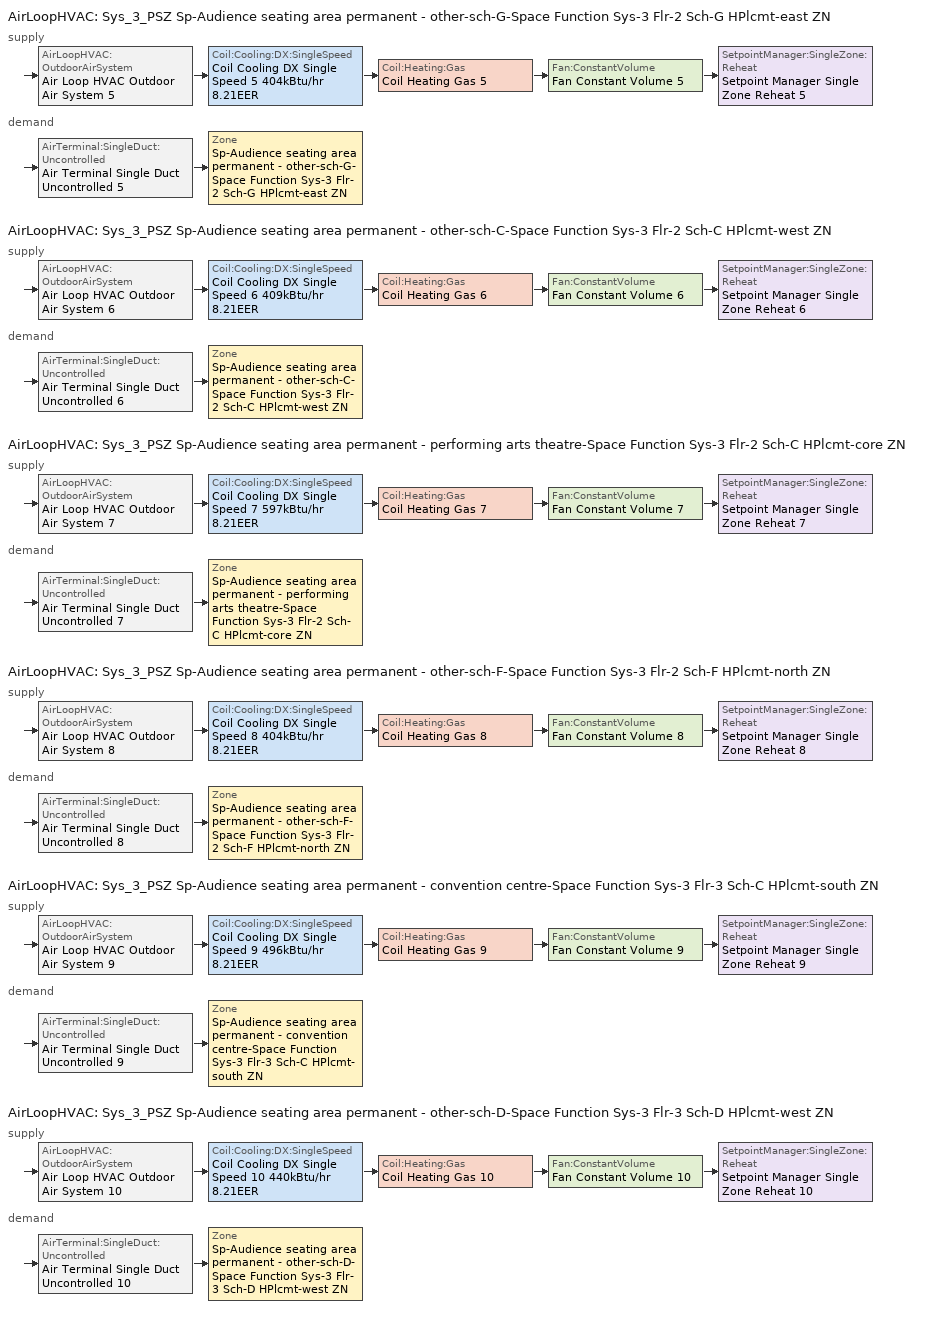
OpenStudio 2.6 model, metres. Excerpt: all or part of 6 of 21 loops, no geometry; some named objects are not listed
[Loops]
AirLoopHVAC 'Sys_3_PSZ Sp-Audience seating area permanent - other-sch-G-Space Function Sys-3 Flr-2 Sch-G HPlcmt-east ZN'
 supply: AirLoopHVAC:OutdoorAirSystem 'Air Loop HVAC Outdoor Air System 5' > Coil:Cooling:DX:SingleSpeed 'Coil Cooling DX Single Speed 5 404kBtu/hr 8.21EER' > Coil:Heating:Gas 'Coil Heating Gas 5' > Fan:ConstantVolume 'Fan Constant Volume 5' > SetpointManager:SingleZone:Reheat 'Setpoint Manager Single Zone Reheat 5'
 demand: AirTerminal:SingleDuct:Uncontrolled 'Air Terminal Single Duct Uncontrolled 5' > Zone 'Sp-Audience seating area permanent - other-sch-G-Space Function Sys-3 Flr-2 Sch-G HPlcmt-east ZN'
AirLoopHVAC 'Sys_3_PSZ Sp-Audience seating area permanent - other-sch-C-Space Function Sys-3 Flr-2 Sch-C HPlcmt-west ZN'
 supply: AirLoopHVAC:OutdoorAirSystem 'Air Loop HVAC Outdoor Air System 6' > Coil:Cooling:DX:SingleSpeed 'Coil Cooling DX Single Speed 6 409kBtu/hr 8.21EER' > Coil:Heating:Gas 'Coil Heating Gas 6' > Fan:ConstantVolume 'Fan Constant Volume 6' > SetpointManager:SingleZone:Reheat 'Setpoint Manager Single Zone Reheat 6'
 demand: AirTerminal:SingleDuct:Uncontrolled 'Air Terminal Single Duct Uncontrolled 6' > Zone 'Sp-Audience seating area permanent - other-sch-C-Space Function Sys-3 Flr-2 Sch-C HPlcmt-west ZN'
AirLoopHVAC 'Sys_3_PSZ Sp-Audience seating area permanent - performing arts theatre-Space Function Sys-3 Flr-2 Sch-C HPlcmt-core ZN'
 supply: AirLoopHVAC:OutdoorAirSystem 'Air Loop HVAC Outdoor Air System 7' > Coil:Cooling:DX:SingleSpeed 'Coil Cooling DX Single Speed 7 597kBtu/hr 8.21EER' > Coil:Heating:Gas 'Coil Heating Gas 7' > Fan:ConstantVolume 'Fan Constant Volume 7' > SetpointManager:SingleZone:Reheat 'Setpoint Manager Single Zone Reheat 7'
 demand: AirTerminal:SingleDuct:Uncontrolled 'Air Terminal Single Duct Uncontrolled 7' > Zone 'Sp-Audience seating area permanent - performing arts theatre-Space Function Sys-3 Flr-2 Sch-C HPlcmt-core ZN'
AirLoopHVAC 'Sys_3_PSZ Sp-Audience seating area permanent - other-sch-F-Space Function Sys-3 Flr-2 Sch-F HPlcmt-north ZN'
 supply: AirLoopHVAC:OutdoorAirSystem 'Air Loop HVAC Outdoor Air System 8' > Coil:Cooling:DX:SingleSpeed 'Coil Cooling DX Single Speed 8 404kBtu/hr 8.21EER' > Coil:Heating:Gas 'Coil Heating Gas 8' > Fan:ConstantVolume 'Fan Constant Volume 8' > SetpointManager:SingleZone:Reheat 'Setpoint Manager Single Zone Reheat 8'
 demand: AirTerminal:SingleDuct:Uncontrolled 'Air Terminal Single Duct Uncontrolled 8' > Zone 'Sp-Audience seating area permanent - other-sch-F-Space Function Sys-3 Flr-2 Sch-F HPlcmt-north ZN'
AirLoopHVAC 'Sys_3_PSZ Sp-Audience seating area permanent - convention centre-Space Function Sys-3 Flr-3 Sch-C HPlcmt-south ZN'
 supply: AirLoopHVAC:OutdoorAirSystem 'Air Loop HVAC Outdoor Air System 9' > Coil:Cooling:DX:SingleSpeed 'Coil Cooling DX Single Speed 9 496kBtu/hr 8.21EER' > Coil:Heating:Gas 'Coil Heating Gas 9' > Fan:ConstantVolume 'Fan Constant Volume 9' > SetpointManager:SingleZone:Reheat 'Setpoint Manager Single Zone Reheat 9'
 demand: AirTerminal:SingleDuct:Uncontrolled 'Air Terminal Single Duct Uncontrolled 9' > Zone 'Sp-Audience seating area permanent - convention centre-Space Function Sys-3 Flr-3 Sch-C HPlcmt-south ZN'
AirLoopHVAC 'Sys_3_PSZ Sp-Audience seating area permanent - other-sch-D-Space Function Sys-3 Flr-3 Sch-D HPlcmt-west ZN'
 supply: AirLoopHVAC:OutdoorAirSystem 'Air Loop HVAC Outdoor Air System 10' > Coil:Cooling:DX:SingleSpeed 'Coil Cooling DX Single Speed 10 440kBtu/hr 8.21EER' > Coil:Heating:Gas 'Coil Heating Gas 10' > Fan:ConstantVolume 'Fan Constant Volume 10' > SetpointManager:SingleZone:Reheat 'Setpoint Manager Single Zone Reheat 10'
 demand: AirTerminal:SingleDuct:Uncontrolled 'Air Terminal Single Duct Uncontrolled 10' > Zone 'Sp-Audience seating area permanent - other-sch-D-Space Function Sys-3 Flr-3 Sch-D HPlcmt-west ZN'
[Sizing:Zone] Zone Cooling Design Supply Air Temperature Input Method=SupplyAirTemperature; Zone Cooling Design Supply Air Temperature {C}=13; Zone Cooling Design Supply Air Temperature Difference {deltaC}=11.11; Zone Heating Design Supply Air Temperature Input Method=SupplyAirTemperature; Zone Heating Design Supply Air Temperature {C}=43; Zone Heating Design Supply Air Temperature Difference {deltaC}=11.11; Zone Cooling Design Supply Air Humidity Ratio {kg-H2O/kg-air}=0.0085; Zone Heating Design Supply Air Humidity Ratio {kg-H2O/kg-air}=0.008; Zone Heating Sizing Factor=1.3; Zone Cooling Sizing Factor=1.1; Cooling Design Air Flow Method=DesignDay; Heating Design Air Flow Method=DesignDay; Account for Dedicated Outdoor Air System=No; Dedicated Outdoor Air System Control Strategy=NeutralSupplyAir; Dedicated Outdoor Air Low Setpoint Temperature for Design {C}=autosize; Dedicated Outdoor Air High Setpoint Temperature for Design {C}=autosize
Sp-Audience seating area permanent - other-sch-G-Space Function Sys-3 Flr-2 Sch-G HPlcmt-east ZN; Sp-Audience seating area permanent - other-sch-C-Space Function Sys-3 Flr-2 Sch-C HPlcmt-west ZN; Sp-Audience seating area permanent - performing arts theatre-Space Function Sys-3 Flr-2 Sch-C HPlcmt-core ZN; Sp-Audience seating area permanent - other-sch-F-Space Function Sys-3 Flr-2 Sch-F HPlcmt-north ZN; Sp-Audience seating area permanent - convention centre-Space Function Sys-3 Flr-3 Sch-C HPlcmt-south ZN; Sp-Audience seating area permanent - other-sch-D-Space Function Sys-3 Flr-3 Sch-D HPlcmt-west ZN
[Zone equipment]
Sp-Audience seating area permanent - other-sch-G-Space Function Sys-3 Flr-2 Sch-G HPlcmt-east ZN: Air Terminal Single Duct Uncontrolled 5, Zone HVAC Baseboard Convective Water 5
Sp-Audience seating area permanent - other-sch-C-Space Function Sys-3 Flr-2 Sch-C HPlcmt-west ZN: Air Terminal Single Duct Uncontrolled 6, Zone HVAC Baseboard Convective Water 6
Sp-Audience seating area permanent - performing arts theatre-Space Function Sys-3 Flr-2 Sch-C HPlcmt-core ZN: Air Terminal Single Duct Uncontrolled 7, Zone HVAC Baseboard Convective Water 7
Sp-Audience seating area permanent - other-sch-F-Space Function Sys-3 Flr-2 Sch-F HPlcmt-north ZN: Air Terminal Single Duct Uncontrolled 8, Zone HVAC Baseboard Convective Water 8
Sp-Audience seating area permanent - convention centre-Space Function Sys-3 Flr-3 Sch-C HPlcmt-south ZN: Air Terminal Single Duct Uncontrolled 9, Zone HVAC Baseboard Convective Water 9
Sp-Audience seating area permanent - other-sch-D-Space Function Sys-3 Flr-3 Sch-D HPlcmt-west ZN: Air Terminal Single Duct Uncontrolled 10, Zone HVAC Baseboard Convective Water 10
[AirLoopHVAC] Design Supply Air Flow Rate {m3/s}=AutoSize
Name | Availability Schedule
Sys_3_PSZ Sp-Audience seating area permanent - other-sch-G-Space Function Sys-3 Flr-2 Sch-G HPlcmt-east ZN | Sys_3_PSZ Sp-Audience seating area permanent - other-sch-G-Space Function Sys-3 Flr-2 Sch-G HPlcmt-east ZN Occ Sch
Sys_3_PSZ Sp-Audience seating area permanent - other-sch-C-Space Function Sys-3 Flr-2 Sch-C HPlcmt-west ZN | Sys_3_PSZ Sp-Audience seating area permanent - other-sch-C-Space Function Sys-3 Flr-2 Sch-C HPlcmt-west ZN Occ Sch
Sys_3_PSZ Sp-Audience seating area permanent - performing arts theatre-Space Function Sys-3 Flr-2 Sch-C HPlcmt-core ZN | Sys_3_PSZ Sp-Audience seating area permanent - performing arts theatre-Space Function Sys-3 Flr-2 Sch-C HPlcmt-core ZN Occ Sch
Sys_3_PSZ Sp-Audience seating area permanent - other-sch-F-Space Function Sys-3 Flr-2 Sch-F HPlcmt-north ZN | Sys_3_PSZ Sp-Audience seating area permanent - other-sch-F-Space Function Sys-3 Flr-2 Sch-F HPlcmt-north ZN Occ Sch
Sys_3_PSZ Sp-Audience seating area permanent - convention centre-Space Function Sys-3 Flr-3 Sch-C HPlcmt-south ZN | Sys_3_PSZ Sp-Audience seating area permanent - convention centre-Space Function Sys-3 Flr-3 Sch-C HPlcmt-south ZN Occ Sch
Sys_3_PSZ Sp-Audience seating area permanent - other-sch-D-Space Function Sys-3 Flr-3 Sch-D HPlcmt-west ZN | Sys_3_PSZ Sp-Audience seating area permanent - other-sch-D-Space Function Sys-3 Flr-3 Sch-D HPlcmt-west ZN Occ Sch
[Sizing:System] Type of Load to Size On=Sensible; Design Outdoor Air Flow Rate {m3/s}=Autosize; Minimum System Air Flow Ratio=1; Preheat Design Temperature {C}=7; Preheat Design Humidity Ratio {kg-H2O/kg-Air}=0.008; Precool Design Temperature {C}=13; Precool Design Humidity Ratio {kg-H2O/kg-Air}=0.008; Central Cooling Design Supply Air Temperature {C}=13; Central Heating Design Supply Air Temperature {C}=43; Sizing Option=NonCoincident; 100% Outdoor Air in Cooling=No; 100% Outdoor Air in Heating=No; Central Cooling Design Supply Air Humidity Ratio {kg-H2O/kg-Air}=0.0085; Central Heating Design Supply Air Humidity Ratio {kg-H2O/kg-Air}=0.008; Cooling Design Air Flow Method=DesignDay; Cooling Design Air Flow Rate {m3/s}=0; Heating Design Air Flow Method=DesignDay; Heating Design Air Flow Rate {m3/s}=0; System Outdoor Air Method=ZoneSum; Zone Maximum Outdoor Air Fraction=1; Cooling Supply Air Flow Rate Per Floor Area {m3/s-m2}=0.00996765; Cooling Fraction of Autosized Cooling Supply Air Flow Rate=1; Cooling Supply Air Flow Rate Per Unit Cooling Capacity {m3/s-W}=3.94755e-05; Heating Supply Air Flow Rate Per Floor Area {m3/s-m2}=0.00996765; Heating Fraction of Autosized Heating Supply Air Flow Rate=1; Heating Fraction of Autosized Cooling Supply Air Flow Rate=1; Heating Supply Air Flow Rate Per Unit Heating Capacity {m3/s-W}=3.15882e-05; Cooling Design Capacity Method=CoolingDesignCapacity; Cooling Design Capacity {W}=autosize; Cooling Design Capacity Per Floor Area {W/m2}=234.7; Fraction of Autosized Cooling Design Capacity=1; Heating Design Capacity Method=HeatingDesignCapacity; Heating Design Capacity {W}=autosize; Heating Design Capacity Per Floor Area {W/m2}=157; Fraction of Autosized Heating Design Capacity=1; Central Cooling Capacity Control Method=OnOff
Sys_3_PSZ Sp-Audience seating area permanent - other-sch-G-Space Function Sys-3 Flr-2 Sch-G HPlcmt-east ZN; Sys_3_PSZ Sp-Audience seating area permanent - other-sch-C-Space Function Sys-3 Flr-2 Sch-C HPlcmt-west ZN; Sys_3_PSZ Sp-Audience seating area permanent - performing arts theatre-Space Function Sys-3 Flr-2 Sch-C HPlcmt-core ZN; Sys_3_PSZ Sp-Audience seating area permanent - other-sch-F-Space Function Sys-3 Flr-2 Sch-F HPlcmt-north ZN; Sys_3_PSZ Sp-Audience seating area permanent - convention centre-Space Function Sys-3 Flr-3 Sch-C HPlcmt-south ZN; Sys_3_PSZ Sp-Audience seating area permanent - other-sch-D-Space Function Sys-3 Flr-3 Sch-D HPlcmt-west ZN
[Fan:ConstantVolume] Availability Schedule=Always On Discrete; Fan Efficiency=0.39975; Pressure Rise {Pa}=640; Maximum Flow Rate {m3/s}=AutoSize; Motor Efficiency=0.615
Fan Constant Volume 5; Fan Constant Volume 6; Fan Constant Volume 7; Fan Constant Volume 8; Fan Constant Volume 9; Fan Constant Volume 10
[Coil:Heating:Gas] Availability Schedule=Always On Discrete; Gas Burner Efficiency=0.81; Nominal Capacity {W}=AutoSize; Parasitic Electric Load {W}=0; Part Load Fraction Correlation Curve=FURNACE-EFFPLR-NECB2011; Parasitic Gas Load {W}=0
Coil Heating Gas 5; Coil Heating Gas 6; Coil Heating Gas 7; Coil Heating Gas 8; Coil Heating Gas 9; Coil Heating Gas 10
[Coil:Cooling:DX:SingleSpeed] Availability Schedule=Always On Discrete; Rated Total Cooling Capacity {W}=autosize; Rated Sensible Heat Ratio=autosize; Rated Air Flow Rate {m3/s}=autosize; Rated Evaporator Fan Power Per Volume Flow Rate {W/(m3/s)}=773.3; Total Cooling Capacity Function of Temperature Curve=DXCOOL-NECB2011-REF-CAPFT; Total Cooling Capacity Function of Flow Fraction Curve=DXCOOL-NECB2011-REF-CAPFFLOW; Energy Input Ratio Function of Temperature Curve=DXCOOL-NECB2011-REF-COOLEIRFT; Energy Input Ratio Function of Flow Fraction Curve=DXCOOL-NECB2011-REF-COOLEIRFFLOW; Part Load Fraction Correlation Curve=DXCOOL-NECB2011-REF-COOLPLFFPLR; Condenser Type=AirCooled; Evaporative Condenser Effectiveness=0; Evaporative Condenser Air Flow Rate {m3/s}=Autosize; Evaporative Condenser Pump Rated Power Consumption {W}=Autosize; Crankcase Heater Capacity {W}=0; Maximum Outdoor Dry-Bulb Temperature for Crankcase Heater Operation {C}=0; Basin Heater Capacity {W/K}=0; Basin Heater Setpoint Temperature {C}=10
Name | Rated COP {W/W}
Coil Cooling DX Single Speed 5 404kBtu/hr 8.21EER; Coil Cooling DX Single Speed 8 404kBtu/hr 8.21EER | 3.0347
Coil Cooling DX Single Speed 6 409kBtu/hr 8.21EER | 3.03825
Coil Cooling DX Single Speed 7 597kBtu/hr 8.21EER | 3.15907
Coil Cooling DX Single Speed 9 496kBtu/hr 8.21EER | 3.09424
Coil Cooling DX Single Speed 10 440kBtu/hr 8.21EER | 3.05825
[Controller:OutdoorAir] Minimum Outdoor Air Flow Rate {m3/s}=autosize; Maximum Outdoor Air Flow Rate {m3/s}=Autosize; Economizer Control Type=DifferentialEnthalpy; Economizer Control Action Type=ModulateFlow; Lockout Type=NoLockout; Minimum Limit Type=FixedMinimum; High Humidity Control=No; Heat Recovery Bypass Control Type=BypassWhenOAFlowGreaterThanMinimum
Name | Minimum Outdoor Air Schedule | Controller Mechanical Ventilation
Controller Outdoor Air 5 | Sys_3_PSZ Sp-Audience seating area permanent - other-sch-G-Space Function Sys-3 Flr-2 Sch-G HPlcmt-east ZN Occ Sch | Controller Mechanical Ventilation 5
Controller Outdoor Air 6 | Sys_3_PSZ Sp-Audience seating area permanent - other-sch-C-Space Function Sys-3 Flr-2 Sch-C HPlcmt-west ZN Occ Sch | Controller Mechanical Ventilation 6
Controller Outdoor Air 7 | Sys_3_PSZ Sp-Audience seating area permanent - performing arts theatre-Space Function Sys-3 Flr-2 Sch-C HPlcmt-core ZN Occ Sch | Controller Mechanical Ventilation 7
Controller Outdoor Air 8 | Sys_3_PSZ Sp-Audience seating area permanent - other-sch-F-Space Function Sys-3 Flr-2 Sch-F HPlcmt-north ZN Occ Sch | Controller Mechanical Ventilation 8
Controller Outdoor Air 9 | Sys_3_PSZ Sp-Audience seating area permanent - convention centre-Space Function Sys-3 Flr-3 Sch-C HPlcmt-south ZN Occ Sch | Controller Mechanical Ventilation 9
Controller Outdoor Air 10 | Sys_3_PSZ Sp-Audience seating area permanent - other-sch-D-Space Function Sys-3 Flr-3 Sch-D HPlcmt-west ZN Occ Sch | Controller Mechanical Ventilation 10
[Controller:MechanicalVentilation] Availability Schedule=Always On Discrete; System Outdoor Air Method=ZoneSum
Controller Mechanical Ventilation 5; Controller Mechanical Ventilation 6; Controller Mechanical Ventilation 7; Controller Mechanical Ventilation 8; Controller Mechanical Ventilation 9; Controller Mechanical Ventilation 10
[AirLoopHVAC:OutdoorAirSystem]
Name | Controller
Air Loop HVAC Outdoor Air System 5 | Controller Outdoor Air 5
Air Loop HVAC Outdoor Air System 6 | Controller Outdoor Air 6
Air Loop HVAC Outdoor Air System 7 | Controller Outdoor Air 7
Air Loop HVAC Outdoor Air System 8 | Controller Outdoor Air 8
Air Loop HVAC Outdoor Air System 9 | Controller Outdoor Air 9
Air Loop HVAC Outdoor Air System 10 | Controller Outdoor Air 10
[SetpointManager:SingleZone:Reheat] Minimum Supply Air Temperature {C}=13; Maximum Supply Air Temperature {C}=43
Name | Control Zone
Setpoint Manager Single Zone Reheat 5 | Sp-Audience seating area permanent - other-sch-G-Space Function Sys-3 Flr-2 Sch-G HPlcmt-east ZN
Setpoint Manager Single Zone Reheat 6 | Sp-Audience seating area permanent - other-sch-C-Space Function Sys-3 Flr-2 Sch-C HPlcmt-west ZN
Setpoint Manager Single Zone Reheat 7 | Sp-Audience seating area permanent - performing arts theatre-Space Function Sys-3 Flr-2 Sch-C HPlcmt-core ZN
Setpoint Manager Single Zone Reheat 8 | Sp-Audience seating area permanent - other-sch-F-Space Function Sys-3 Flr-2 Sch-F HPlcmt-north ZN
Setpoint Manager Single Zone Reheat 9 | Sp-Audience seating area permanent - convention centre-Space Function Sys-3 Flr-3 Sch-C HPlcmt-south ZN
Setpoint Manager Single Zone Reheat 10 | Sp-Audience seating area permanent - other-sch-D-Space Function Sys-3 Flr-3 Sch-D HPlcmt-west ZN
[AirTerminal:SingleDuct:Uncontrolled] Availability Schedule=Always On Discrete; Maximum Air Flow Rate {m3/s}=AutoSize
Air Terminal Single Duct Uncontrolled 5; Air Terminal Single Duct Uncontrolled 6; Air Terminal Single Duct Uncontrolled 7; Air Terminal Single Duct Uncontrolled 8; Air Terminal Single Duct Uncontrolled 9; Air Terminal Single Duct Uncontrolled 10
[Schedule:Ruleset]
Name | Default Day Schedule | Summer Design Day Schedule | Winter Design Day Schedule
Sys_3_PSZ Sp-Audience seating area permanent - convention centre-Space Function Sys-3 Flr-3 Sch-C HPlcmt-south ZN Occ Sch | Sys_3_PSZ Sp-Audience seating area permanent - convention centre-Space Function Sys-3 Flr-3 Sch-C HPlcmt-south ZN Occ Sch Default | Sys_3_PSZ Sp-Audience seating area permanent - convention centre-Space Function Sys-3 Flr-3 Sch-C HPlcmt-south ZN Occ Sch Summer Design Day | Sys_3_PSZ Sp-Audience seating area permanent - convention centre-Space Function Sys-3 Flr-3 Sch-C HPlcmt-south ZN Occ Sch Winter Design Day
Sys_3_PSZ Sp-Audience seating area permanent - other-sch-C-Space Function Sys-3 Flr-2 Sch-C HPlcmt-west ZN Occ Sch | Sys_3_PSZ Sp-Audience seating area permanent - other-sch-C-Space Function Sys-3 Flr-2 Sch-C HPlcmt-west ZN Occ Sch Default | Sys_3_PSZ Sp-Audience seating area permanent - other-sch-C-Space Function Sys-3 Flr-2 Sch-C HPlcmt-west ZN Occ Sch Summer Design Day | Sys_3_PSZ Sp-Audience seating area permanent - other-sch-C-Space Function Sys-3 Flr-2 Sch-C HPlcmt-west ZN Occ Sch Winter Design Day
Sys_3_PSZ Sp-Audience seating area permanent - other-sch-D-Space Function Sys-3 Flr-3 Sch-D HPlcmt-west ZN Occ Sch | Sys_3_PSZ Sp-Audience seating area permanent - other-sch-D-Space Function Sys-3 Flr-3 Sch-D HPlcmt-west ZN Occ Sch Default | Sys_3_PSZ Sp-Audience seating area permanent - other-sch-D-Space Function Sys-3 Flr-3 Sch-D HPlcmt-west ZN Occ Sch Summer Design Day | Sys_3_PSZ Sp-Audience seating area permanent - other-sch-D-Space Function Sys-3 Flr-3 Sch-D HPlcmt-west ZN Occ Sch Winter Design Day
Sys_3_PSZ Sp-Audience seating area permanent - other-sch-F-Space Function Sys-3 Flr-2 Sch-F HPlcmt-north ZN Occ Sch | Sys_3_PSZ Sp-Audience seating area permanent - other-sch-F-Space Function Sys-3 Flr-2 Sch-F HPlcmt-north ZN Occ Sch Default | Sys_3_PSZ Sp-Audience seating area permanent - other-sch-F-Space Function Sys-3 Flr-2 Sch-F HPlcmt-north ZN Occ Sch Summer Design Day | Sys_3_PSZ Sp-Audience seating area permanent - other-sch-F-Space Function Sys-3 Flr-2 Sch-F HPlcmt-north ZN Occ Sch Winter Design Day
Sys_3_PSZ Sp-Audience seating area permanent - other-sch-G-Space Function Sys-3 Flr-2 Sch-G HPlcmt-east ZN Occ Sch | Sys_3_PSZ Sp-Audience seating area permanent - other-sch-G-Space Function Sys-3 Flr-2 Sch-G HPlcmt-east ZN Occ Sch Default | Sys_3_PSZ Sp-Audience seating area permanent - other-sch-G-Space Function Sys-3 Flr-2 Sch-G HPlcmt-east ZN Occ Sch Summer Design Day | Sys_3_PSZ Sp-Audience seating area permanent - other-sch-G-Space Function Sys-3 Flr-2 Sch-G HPlcmt-east ZN Occ Sch Winter Design Day
Sys_3_PSZ Sp-Audience seating area permanent - performing arts theatre-Space Function Sys-3 Flr-2 Sch-C HPlcmt-core ZN Occ Sch | Sys_3_PSZ Sp-Audience seating area permanent - performing arts theatre-Space Function Sys-3 Flr-2 Sch-C HPlcmt-core ZN Occ Sch Default | Sys_3_PSZ Sp-Audience seating area permanent - performing arts theatre-Space Function Sys-3 Flr-2 Sch-C HPlcmt-core ZN Occ Sch Summer Design Day | Sys_3_PSZ Sp-Audience seating area permanent - performing arts theatre-Space Function Sys-3 Flr-2 Sch-C HPlcmt-core ZN Occ Sch Winter Design Day
[Schedule:Day]
Sys_3_PSZ Sp-Audience seating area permanent - convention centre-Space Function Sys-3 Flr-3 Sch-C HPlcmt-south ZN Occ Sch Default; Sys_3_PSZ Sp-Audience seating area permanent - convention centre-Space Function Sys-3 Flr-3 Sch-C HPlcmt-south ZN Occ Sch Winter Design Day; Sys_3_PSZ Sp-Audience seating area permanent - convention centre-Space Function Sys-3 Flr-3 Sch-C HPlcmt-south ZN Occ Sch Summer Design Day; Sys_3_PSZ Sp-Audience seating area permanent - other-sch-C-Space Function Sys-3 Flr-2 Sch-C HPlcmt-west ZN Occ Sch Default; Sys_3_PSZ Sp-Audience seating area permanent - other-sch-C-Space Function Sys-3 Flr-2 Sch-C HPlcmt-west ZN Occ Sch Winter Design Day; Sys_3_PSZ Sp-Audience seating area permanent - other-sch-C-Space Function Sys-3 Flr-2 Sch-C HPlcmt-west ZN Occ Sch Summer Design Day; Sys_3_PSZ Sp-Audience seating area permanent - other-sch-D-Space Function Sys-3 Flr-3 Sch-D HPlcmt-west ZN Occ Sch Default; Sys_3_PSZ Sp-Audience seating area permanent - other-sch-D-Space Function Sys-3 Flr-3 Sch-D HPlcmt-west ZN Occ Sch Winter Design Day; Sys_3_PSZ Sp-Audience seating area permanent - other-sch-D-Space Function Sys-3 Flr-3 Sch-D HPlcmt-west ZN Occ Sch Summer Design Day; Sys_3_PSZ Sp-Audience seating area permanent - other-sch-F-Space Function Sys-3 Flr-2 Sch-F HPlcmt-north ZN Occ Sch Default; Sys_3_PSZ Sp-Audience seating area permanent - other-sch-F-Space Function Sys-3 Flr-2 Sch-F HPlcmt-north ZN Occ Sch Winter Design Day; Sys_3_PSZ Sp-Audience seating area permanent - other-sch-F-Space Function Sys-3 Flr-2 Sch-F HPlcmt-north ZN Occ Sch Summer Design Day; Sys_3_PSZ Sp-Audience seating area permanent - other-sch-G-Space Function Sys-3 Flr-2 Sch-G HPlcmt-east ZN Occ Sch Default; Sys_3_PSZ Sp-Audience seating area permanent - other-sch-G-Space Function Sys-3 Flr-2 Sch-G HPlcmt-east ZN Occ Sch Winter Design Day; Sys_3_PSZ Sp-Audience seating area permanent - other-sch-G-Space Function Sys-3 Flr-2 Sch-G HPlcmt-east ZN Occ Sch Summer Design Day; Sys_3_PSZ Sp-Audience seating area permanent - other-sch-G-Space Function Sys-3 Flr-2 Sch-G HPlcmt-east ZN Occ Sch Monday; Sys_3_PSZ Sp-Audience seating area permanent - other-sch-G-Space Function Sys-3 Flr-2 Sch-G HPlcmt-east ZN Occ Sch Tuesday; Sys_3_PSZ Sp-Audience seating area permanent - other-sch-G-Space Function Sys-3 Flr-2 Sch-G HPlcmt-east ZN Occ Sch Wednesday; Sys_3_PSZ Sp-Audience seating area permanent - other-sch-G-Space Function Sys-3 Flr-2 Sch-G HPlcmt-east ZN Occ Sch Thursday; Sys_3_PSZ Sp-Audience seating area permanent - other-sch-G-Space Function Sys-3 Flr-2 Sch-G HPlcmt-east ZN Occ Sch Friday; Sys_3_PSZ Sp-Audience seating area permanent - other-sch-G-Space Function Sys-3 Flr-2 Sch-G HPlcmt-east ZN Occ Sch Saturday; Sys_3_PSZ Sp-Audience seating area permanent - other-sch-G-Space Function Sys-3 Flr-2 Sch-G HPlcmt-east ZN Occ Sch Sunday; Sys_3_PSZ Sp-Audience seating area permanent - performing arts theatre-Space Function Sys-3 Flr-2 Sch-C HPlcmt-core ZN Occ Sch Default; Sys_3_PSZ Sp-Audience seating area permanent - performing arts theatre-Space Function Sys-3 Flr-2 Sch-C HPlcmt-core ZN Occ Sch Winter Design Day; Sys_3_PSZ Sp-Audience seating area permanent - performing arts theatre-Space Function Sys-3 Flr-2 Sch-C HPlcmt-core ZN Occ Sch Summer Design Day: 24, 0, 1
Sys_3_PSZ Sp-Audience seating area permanent - convention centre-Space Function Sys-3 Flr-3 Sch-C HPlcmt-south ZN Occ Sch Monday; Sys_3_PSZ Sp-Audience seating area permanent - convention centre-Space Function Sys-3 Flr-3 Sch-C HPlcmt-south ZN Occ Sch Tuesday; Sys_3_PSZ Sp-Audience seating area permanent - convention centre-Space Function Sys-3 Flr-3 Sch-C HPlcmt-south ZN Occ Sch Wednesday; Sys_3_PSZ Sp-Audience seating area permanent - convention centre-Space Function Sys-3 Flr-3 Sch-C HPlcmt-south ZN Occ Sch Thursday; Sys_3_PSZ Sp-Audience seating area permanent - convention centre-Space Function Sys-3 Flr-3 Sch-C HPlcmt-south ZN Occ Sch Friday; Sys_3_PSZ Sp-Audience seating area permanent - convention centre-Space Function Sys-3 Flr-3 Sch-C HPlcmt-south ZN Occ Sch Saturday; Sys_3_PSZ Sp-Audience seating area permanent - other-sch-C-Space Function Sys-3 Flr-2 Sch-C HPlcmt-west ZN Occ Sch Monday; Sys_3_PSZ Sp-Audience seating area permanent - other-sch-C-Space Function Sys-3 Flr-2 Sch-C HPlcmt-west ZN Occ Sch Tuesday; Sys_3_PSZ Sp-Audience seating area permanent - other-sch-C-Space Function Sys-3 Flr-2 Sch-C HPlcmt-west ZN Occ Sch Wednesday; Sys_3_PSZ Sp-Audience seating area permanent - other-sch-C-Space Function Sys-3 Flr-2 Sch-C HPlcmt-west ZN Occ Sch Thursday; Sys_3_PSZ Sp-Audience seating area permanent - other-sch-C-Space Function Sys-3 Flr-2 Sch-C HPlcmt-west ZN Occ Sch Friday; Sys_3_PSZ Sp-Audience seating area permanent - other-sch-C-Space Function Sys-3 Flr-2 Sch-C HPlcmt-west ZN Occ Sch Saturday; Sys_3_PSZ Sp-Audience seating area permanent - performing arts theatre-Space Function Sys-3 Flr-2 Sch-C HPlcmt-core ZN Occ Sch Monday; Sys_3_PSZ Sp-Audience seating area permanent - performing arts theatre-Space Function Sys-3 Flr-2 Sch-C HPlcmt-core ZN Occ Sch Tuesday; Sys_3_PSZ Sp-Audience seating area permanent - performing arts theatre-Space Function Sys-3 Flr-2 Sch-C HPlcmt-core ZN Occ Sch Wednesday; Sys_3_PSZ Sp-Audience seating area permanent - performing arts theatre-Space Function Sys-3 Flr-2 Sch-C HPlcmt-core ZN Occ Sch Thursday; Sys_3_PSZ Sp-Audience seating area permanent - performing arts theatre-Space Function Sys-3 Flr-2 Sch-C HPlcmt-core ZN Occ Sch Friday; Sys_3_PSZ Sp-Audience seating area permanent - performing arts theatre-Space Function Sys-3 Flr-2 Sch-C HPlcmt-core ZN Occ Sch Saturday: 9, 0, 0, 21, 0, 1, 24, 0, 0
Sys_3_PSZ Sp-Audience seating area permanent - convention centre-Space Function Sys-3 Flr-3 Sch-C HPlcmt-south ZN Occ Sch Sunday; Sys_3_PSZ Sp-Audience seating area permanent - other-sch-C-Space Function Sys-3 Flr-2 Sch-C HPlcmt-west ZN Occ Sch Sunday; Sys_3_PSZ Sp-Audience seating area permanent - performing arts theatre-Space Function Sys-3 Flr-2 Sch-C HPlcmt-core ZN Occ Sch Sunday: 9, 0, 0, 19, 0, 1, 24, 0, 0
Sys_3_PSZ Sp-Audience seating area permanent - other-sch-D-Space Function Sys-3 Flr-3 Sch-D HPlcmt-west ZN Occ Sch Monday; Sys_3_PSZ Sp-Audience seating area permanent - other-sch-D-Space Function Sys-3 Flr-3 Sch-D HPlcmt-west ZN Occ Sch Tuesday; Sys_3_PSZ Sp-Audience seating area permanent - other-sch-D-Space Function Sys-3 Flr-3 Sch-D HPlcmt-west ZN Occ Sch Wednesday; Sys_3_PSZ Sp-Audience seating area permanent - other-sch-D-Space Function Sys-3 Flr-3 Sch-D HPlcmt-west ZN Occ Sch Thursday; Sys_3_PSZ Sp-Audience seating area permanent - other-sch-D-Space Function Sys-3 Flr-3 Sch-D HPlcmt-west ZN Occ Sch Friday: 9, 0, 0, 18, 0, 1, 19, 0, 0, 22, 0, 1, 24, 0, 0
Sys_3_PSZ Sp-Audience seating area permanent - other-sch-D-Space Function Sys-3 Flr-3 Sch-D HPlcmt-west ZN Occ Sch Saturday; Sys_3_PSZ Sp-Audience seating area permanent - other-sch-D-Space Function Sys-3 Flr-3 Sch-D HPlcmt-west ZN Occ Sch Sunday: 24, 0, 0
Sys_3_PSZ Sp-Audience seating area permanent - other-sch-F-Space Function Sys-3 Flr-2 Sch-F HPlcmt-north ZN Occ Sch Monday; Sys_3_PSZ Sp-Audience seating area permanent - other-sch-F-Space Function Sys-3 Flr-2 Sch-F HPlcmt-north ZN Occ Sch Tuesday; Sys_3_PSZ Sp-Audience seating area permanent - other-sch-F-Space Function Sys-3 Flr-2 Sch-F HPlcmt-north ZN Occ Sch Wednesday; Sys_3_PSZ Sp-Audience seating area permanent - other-sch-F-Space Function Sys-3 Flr-2 Sch-F HPlcmt-north ZN Occ Sch Thursday; Sys_3_PSZ Sp-Audience seating area permanent - other-sch-F-Space Function Sys-3 Flr-2 Sch-F HPlcmt-north ZN Occ Sch Friday; Sys_3_PSZ Sp-Audience seating area permanent - other-sch-F-Space Function Sys-3 Flr-2 Sch-F HPlcmt-north ZN Occ Sch Saturday; Sys_3_PSZ Sp-Audience seating area permanent - other-sch-F-Space Function Sys-3 Flr-2 Sch-F HPlcmt-north ZN Occ Sch Sunday: 10, 0, 1, 16, 0, 0, 24, 0, 1
[Schedule:Rule] Date Specification Type=DateRange; Start Month=1; Start Day=1; End Month=12
Name | Schedule Ruleset | Rule Order | Day Schedule | Apply Monday | End Day | Apply Tuesday | Apply Wednesday | Apply Thursday | Apply Friday | Apply Saturday | Apply Sunday
Sys_3_PSZ Sp-Audience seating area permanent - convention centre-Space Function Sys-3 Flr-3 Sch-C HPlcmt-south ZN Occ Sch Monday Rule | Sys_3_PSZ Sp-Audience seating area permanent - convention centre-Space Function Sys-3 Flr-3 Sch-C HPlcmt-south ZN Occ Sch | 6 | Sys_3_PSZ Sp-Audience seating area permanent - convention centre-Space Function Sys-3 Flr-3 Sch-C HPlcmt-south ZN Occ Sch Monday | Yes | 25
Sys_3_PSZ Sp-Audience seating area permanent - convention centre-Space Function Sys-3 Flr-3 Sch-C HPlcmt-south ZN Occ Sch Tuesday Rule | Sys_3_PSZ Sp-Audience seating area permanent - convention centre-Space Function Sys-3 Flr-3 Sch-C HPlcmt-south ZN Occ Sch | 5 | Sys_3_PSZ Sp-Audience seating area permanent - convention centre-Space Function Sys-3 Flr-3 Sch-C HPlcmt-south ZN Occ Sch Tuesday |  | 26 | Yes
Sys_3_PSZ Sp-Audience seating area permanent - convention centre-Space Function Sys-3 Flr-3 Sch-C HPlcmt-south ZN Occ Sch Wednesday Rule | Sys_3_PSZ Sp-Audience seating area permanent - convention centre-Space Function Sys-3 Flr-3 Sch-C HPlcmt-south ZN Occ Sch | 4 | Sys_3_PSZ Sp-Audience seating area permanent - convention centre-Space Function Sys-3 Flr-3 Sch-C HPlcmt-south ZN Occ Sch Wednesday |  | 27 |  | Yes
Sys_3_PSZ Sp-Audience seating area permanent - convention centre-Space Function Sys-3 Flr-3 Sch-C HPlcmt-south ZN Occ Sch Thursday Rule | Sys_3_PSZ Sp-Audience seating area permanent - convention centre-Space Function Sys-3 Flr-3 Sch-C HPlcmt-south ZN Occ Sch | 3 | Sys_3_PSZ Sp-Audience seating area permanent - convention centre-Space Function Sys-3 Flr-3 Sch-C HPlcmt-south ZN Occ Sch Thursday |  | 28 |  |  | Yes
Sys_3_PSZ Sp-Audience seating area permanent - convention centre-Space Function Sys-3 Flr-3 Sch-C HPlcmt-south ZN Occ Sch Friday Rule | Sys_3_PSZ Sp-Audience seating area permanent - convention centre-Space Function Sys-3 Flr-3 Sch-C HPlcmt-south ZN Occ Sch | 2 | Sys_3_PSZ Sp-Audience seating area permanent - convention centre-Space Function Sys-3 Flr-3 Sch-C HPlcmt-south ZN Occ Sch Friday |  | 29 |  |  |  | Yes
Sys_3_PSZ Sp-Audience seating area permanent - convention centre-Space Function Sys-3 Flr-3 Sch-C HPlcmt-south ZN Occ Sch Saturday Rule | Sys_3_PSZ Sp-Audience seating area permanent - convention centre-Space Function Sys-3 Flr-3 Sch-C HPlcmt-south ZN Occ Sch | 1 | Sys_3_PSZ Sp-Audience seating area permanent - convention centre-Space Function Sys-3 Flr-3 Sch-C HPlcmt-south ZN Occ Sch Saturday |  | 30 |  |  |  |  | Yes
Sys_3_PSZ Sp-Audience seating area permanent - convention centre-Space Function Sys-3 Flr-3 Sch-C HPlcmt-south ZN Occ Sch Sunday Rule | Sys_3_PSZ Sp-Audience seating area permanent - convention centre-Space Function Sys-3 Flr-3 Sch-C HPlcmt-south ZN Occ Sch | 0 | Sys_3_PSZ Sp-Audience seating area permanent - convention centre-Space Function Sys-3 Flr-3 Sch-C HPlcmt-south ZN Occ Sch Sunday |  | 31 |  |  |  |  |  | Yes
Sys_3_PSZ Sp-Audience seating area permanent - other-sch-C-Space Function Sys-3 Flr-2 Sch-C HPlcmt-west ZN Occ Sch Monday Rule | Sys_3_PSZ Sp-Audience seating area permanent - other-sch-C-Space Function Sys-3 Flr-2 Sch-C HPlcmt-west ZN Occ Sch | 6 | Sys_3_PSZ Sp-Audience seating area permanent - other-sch-C-Space Function Sys-3 Flr-2 Sch-C HPlcmt-west ZN Occ Sch Monday | Yes | 25
Sys_3_PSZ Sp-Audience seating area permanent - other-sch-C-Space Function Sys-3 Flr-2 Sch-C HPlcmt-west ZN Occ Sch Tuesday Rule | Sys_3_PSZ Sp-Audience seating area permanent - other-sch-C-Space Function Sys-3 Flr-2 Sch-C HPlcmt-west ZN Occ Sch | 5 | Sys_3_PSZ Sp-Audience seating area permanent - other-sch-C-Space Function Sys-3 Flr-2 Sch-C HPlcmt-west ZN Occ Sch Tuesday |  | 26 | Yes
Sys_3_PSZ Sp-Audience seating area permanent - other-sch-C-Space Function Sys-3 Flr-2 Sch-C HPlcmt-west ZN Occ Sch Wednesday Rule | Sys_3_PSZ Sp-Audience seating area permanent - other-sch-C-Space Function Sys-3 Flr-2 Sch-C HPlcmt-west ZN Occ Sch | 4 | Sys_3_PSZ Sp-Audience seating area permanent - other-sch-C-Space Function Sys-3 Flr-2 Sch-C HPlcmt-west ZN Occ Sch Wednesday |  | 27 |  | Yes
Sys_3_PSZ Sp-Audience seating area permanent - other-sch-C-Space Function Sys-3 Flr-2 Sch-C HPlcmt-west ZN Occ Sch Thursday Rule | Sys_3_PSZ Sp-Audience seating area permanent - other-sch-C-Space Function Sys-3 Flr-2 Sch-C HPlcmt-west ZN Occ Sch | 3 | Sys_3_PSZ Sp-Audience seating area permanent - other-sch-C-Space Function Sys-3 Flr-2 Sch-C HPlcmt-west ZN Occ Sch Thursday |  | 28 |  |  | Yes
Sys_3_PSZ Sp-Audience seating area permanent - other-sch-C-Space Function Sys-3 Flr-2 Sch-C HPlcmt-west ZN Occ Sch Friday Rule | Sys_3_PSZ Sp-Audience seating area permanent - other-sch-C-Space Function Sys-3 Flr-2 Sch-C HPlcmt-west ZN Occ Sch | 2 | Sys_3_PSZ Sp-Audience seating area permanent - other-sch-C-Space Function Sys-3 Flr-2 Sch-C HPlcmt-west ZN Occ Sch Friday |  | 29 |  |  |  | Yes
Sys_3_PSZ Sp-Audience seating area permanent - other-sch-C-Space Function Sys-3 Flr-2 Sch-C HPlcmt-west ZN Occ Sch Saturday Rule | Sys_3_PSZ Sp-Audience seating area permanent - other-sch-C-Space Function Sys-3 Flr-2 Sch-C HPlcmt-west ZN Occ Sch | 1 | Sys_3_PSZ Sp-Audience seating area permanent - other-sch-C-Space Function Sys-3 Flr-2 Sch-C HPlcmt-west ZN Occ Sch Saturday |  | 30 |  |  |  |  | Yes
Sys_3_PSZ Sp-Audience seating area permanent - other-sch-C-Space Function Sys-3 Flr-2 Sch-C HPlcmt-west ZN Occ Sch Sunday Rule | Sys_3_PSZ Sp-Audience seating area permanent - other-sch-C-Space Function Sys-3 Flr-2 Sch-C HPlcmt-west ZN Occ Sch | 0 | Sys_3_PSZ Sp-Audience seating area permanent - other-sch-C-Space Function Sys-3 Flr-2 Sch-C HPlcmt-west ZN Occ Sch Sunday |  | 31 |  |  |  |  |  | Yes
Sys_3_PSZ Sp-Audience seating area permanent - other-sch-D-Space Function Sys-3 Flr-3 Sch-D HPlcmt-west ZN Occ Sch Monday Rule | Sys_3_PSZ Sp-Audience seating area permanent - other-sch-D-Space Function Sys-3 Flr-3 Sch-D HPlcmt-west ZN Occ Sch | 6 | Sys_3_PSZ Sp-Audience seating area permanent - other-sch-D-Space Function Sys-3 Flr-3 Sch-D HPlcmt-west ZN Occ Sch Monday | Yes | 25
Sys_3_PSZ Sp-Audience seating area permanent - other-sch-D-Space Function Sys-3 Flr-3 Sch-D HPlcmt-west ZN Occ Sch Tuesday Rule | Sys_3_PSZ Sp-Audience seating area permanent - other-sch-D-Space Function Sys-3 Flr-3 Sch-D HPlcmt-west ZN Occ Sch | 5 | Sys_3_PSZ Sp-Audience seating area permanent - other-sch-D-Space Function Sys-3 Flr-3 Sch-D HPlcmt-west ZN Occ Sch Tuesday |  | 26 | Yes
Sys_3_PSZ Sp-Audience seating area permanent - other-sch-D-Space Function Sys-3 Flr-3 Sch-D HPlcmt-west ZN Occ Sch Wednesday Rule | Sys_3_PSZ Sp-Audience seating area permanent - other-sch-D-Space Function Sys-3 Flr-3 Sch-D HPlcmt-west ZN Occ Sch | 4 | Sys_3_PSZ Sp-Audience seating area permanent - other-sch-D-Space Function Sys-3 Flr-3 Sch-D HPlcmt-west ZN Occ Sch Wednesday |  | 27 |  | Yes
Sys_3_PSZ Sp-Audience seating area permanent - other-sch-D-Space Function Sys-3 Flr-3 Sch-D HPlcmt-west ZN Occ Sch Thursday Rule | Sys_3_PSZ Sp-Audience seating area permanent - other-sch-D-Space Function Sys-3 Flr-3 Sch-D HPlcmt-west ZN Occ Sch | 3 | Sys_3_PSZ Sp-Audience seating area permanent - other-sch-D-Space Function Sys-3 Flr-3 Sch-D HPlcmt-west ZN Occ Sch Thursday |  | 28 |  |  | Yes
Sys_3_PSZ Sp-Audience seating area permanent - other-sch-D-Space Function Sys-3 Flr-3 Sch-D HPlcmt-west ZN Occ Sch Friday Rule | Sys_3_PSZ Sp-Audience seating area permanent - other-sch-D-Space Function Sys-3 Flr-3 Sch-D HPlcmt-west ZN Occ Sch | 2 | Sys_3_PSZ Sp-Audience seating area permanent - other-sch-D-Space Function Sys-3 Flr-3 Sch-D HPlcmt-west ZN Occ Sch Friday |  | 29 |  |  |  | Yes
Sys_3_PSZ Sp-Audience seating area permanent - other-sch-D-Space Function Sys-3 Flr-3 Sch-D HPlcmt-west ZN Occ Sch Saturday Rule | Sys_3_PSZ Sp-Audience seating area permanent - other-sch-D-Space Function Sys-3 Flr-3 Sch-D HPlcmt-west ZN Occ Sch | 1 | Sys_3_PSZ Sp-Audience seating area permanent - other-sch-D-Space Function Sys-3 Flr-3 Sch-D HPlcmt-west ZN Occ Sch Saturday |  | 30 |  |  |  |  | Yes
Sys_3_PSZ Sp-Audience seating area permanent - other-sch-D-Space Function Sys-3 Flr-3 Sch-D HPlcmt-west ZN Occ Sch Sunday Rule | Sys_3_PSZ Sp-Audience seating area permanent - other-sch-D-Space Function Sys-3 Flr-3 Sch-D HPlcmt-west ZN Occ Sch | 0 | Sys_3_PSZ Sp-Audience seating area permanent - other-sch-D-Space Function Sys-3 Flr-3 Sch-D HPlcmt-west ZN Occ Sch Sunday |  | 31 |  |  |  |  |  | Yes
Sys_3_PSZ Sp-Audience seating area permanent - other-sch-F-Space Function Sys-3 Flr-2 Sch-F HPlcmt-north ZN Occ Sch Monday Rule | Sys_3_PSZ Sp-Audience seating area permanent - other-sch-F-Space Function Sys-3 Flr-2 Sch-F HPlcmt-north ZN Occ Sch | 6 | Sys_3_PSZ Sp-Audience seating area permanent - other-sch-F-Space Function Sys-3 Flr-2 Sch-F HPlcmt-north ZN Occ Sch Monday | Yes | 25
Sys_3_PSZ Sp-Audience seating area permanent - other-sch-F-Space Function Sys-3 Flr-2 Sch-F HPlcmt-north ZN Occ Sch Tuesday Rule | Sys_3_PSZ Sp-Audience seating area permanent - other-sch-F-Space Function Sys-3 Flr-2 Sch-F HPlcmt-north ZN Occ Sch | 5 | Sys_3_PSZ Sp-Audience seating area permanent - other-sch-F-Space Function Sys-3 Flr-2 Sch-F HPlcmt-north ZN Occ Sch Tuesday |  | 26 | Yes
Sys_3_PSZ Sp-Audience seating area permanent - other-sch-F-Space Function Sys-3 Flr-2 Sch-F HPlcmt-north ZN Occ Sch Wednesday Rule | Sys_3_PSZ Sp-Audience seating area permanent - other-sch-F-Space Function Sys-3 Flr-2 Sch-F HPlcmt-north ZN Occ Sch | 4 | Sys_3_PSZ Sp-Audience seating area permanent - other-sch-F-Space Function Sys-3 Flr-2 Sch-F HPlcmt-north ZN Occ Sch Wednesday |  | 27 |  | Yes
Sys_3_PSZ Sp-Audience seating area permanent - other-sch-F-Space Function Sys-3 Flr-2 Sch-F HPlcmt-north ZN Occ Sch Thursday Rule | Sys_3_PSZ Sp-Audience seating area permanent - other-sch-F-Space Function Sys-3 Flr-2 Sch-F HPlcmt-north ZN Occ Sch | 3 | Sys_3_PSZ Sp-Audience seating area permanent - other-sch-F-Space Function Sys-3 Flr-2 Sch-F HPlcmt-north ZN Occ Sch Thursday |  | 28 |  |  | Yes
Sys_3_PSZ Sp-Audience seating area permanent - other-sch-F-Space Function Sys-3 Flr-2 Sch-F HPlcmt-north ZN Occ Sch Friday Rule | Sys_3_PSZ Sp-Audience seating area permanent - other-sch-F-Space Function Sys-3 Flr-2 Sch-F HPlcmt-north ZN Occ Sch | 2 | Sys_3_PSZ Sp-Audience seating area permanent - other-sch-F-Space Function Sys-3 Flr-2 Sch-F HPlcmt-north ZN Occ Sch Friday |  | 29 |  |  |  | Yes
Sys_3_PSZ Sp-Audience seating area permanent - other-sch-F-Space Function Sys-3 Flr-2 Sch-F HPlcmt-north ZN Occ Sch Saturday Rule | Sys_3_PSZ Sp-Audience seating area permanent - other-sch-F-Space Function Sys-3 Flr-2 Sch-F HPlcmt-north ZN Occ Sch | 1 | Sys_3_PSZ Sp-Audience seating area permanent - other-sch-F-Space Function Sys-3 Flr-2 Sch-F HPlcmt-north ZN Occ Sch Saturday |  | 30 |  |  |  |  | Yes
Sys_3_PSZ Sp-Audience seating area permanent - other-sch-F-Space Function Sys-3 Flr-2 Sch-F HPlcmt-north ZN Occ Sch Sunday Rule | Sys_3_PSZ Sp-Audience seating area permanent - other-sch-F-Space Function Sys-3 Flr-2 Sch-F HPlcmt-north ZN Occ Sch | 0 | Sys_3_PSZ Sp-Audience seating area permanent - other-sch-F-Space Function Sys-3 Flr-2 Sch-F HPlcmt-north ZN Occ Sch Sunday |  | 31 |  |  |  |  |  | Yes
Sys_3_PSZ Sp-Audience seating area permanent - other-sch-G-Space Function Sys-3 Flr-2 Sch-G HPlcmt-east ZN Occ Sch Monday Rule | Sys_3_PSZ Sp-Audience seating area permanent - other-sch-G-Space Function Sys-3 Flr-2 Sch-G HPlcmt-east ZN Occ Sch | 6 | Sys_3_PSZ Sp-Audience seating area permanent - other-sch-G-Space Function Sys-3 Flr-2 Sch-G HPlcmt-east ZN Occ Sch Monday | Yes | 25
Sys_3_PSZ Sp-Audience seating area permanent - other-sch-G-Space Function Sys-3 Flr-2 Sch-G HPlcmt-east ZN Occ Sch Tuesday Rule | Sys_3_PSZ Sp-Audience seating area permanent - other-sch-G-Space Function Sys-3 Flr-2 Sch-G HPlcmt-east ZN Occ Sch | 5 | Sys_3_PSZ Sp-Audience seating area permanent - other-sch-G-Space Function Sys-3 Flr-2 Sch-G HPlcmt-east ZN Occ Sch Tuesday |  | 26 | Yes
Sys_3_PSZ Sp-Audience seating area permanent - other-sch-G-Space Function Sys-3 Flr-2 Sch-G HPlcmt-east ZN Occ Sch Wednesday Rule | Sys_3_PSZ Sp-Audience seating area permanent - other-sch-G-Space Function Sys-3 Flr-2 Sch-G HPlcmt-east ZN Occ Sch | 4 | Sys_3_PSZ Sp-Audience seating area permanent - other-sch-G-Space Function Sys-3 Flr-2 Sch-G HPlcmt-east ZN Occ Sch Wednesday |  | 27 |  | Yes
Sys_3_PSZ Sp-Audience seating area permanent - other-sch-G-Space Function Sys-3 Flr-2 Sch-G HPlcmt-east ZN Occ Sch Thursday Rule | Sys_3_PSZ Sp-Audience seating area permanent - other-sch-G-Space Function Sys-3 Flr-2 Sch-G HPlcmt-east ZN Occ Sch | 3 | Sys_3_PSZ Sp-Audience seating area permanent - other-sch-G-Space Function Sys-3 Flr-2 Sch-G HPlcmt-east ZN Occ Sch Thursday |  | 28 |  |  | Yes
Sys_3_PSZ Sp-Audience seating area permanent - other-sch-G-Space Function Sys-3 Flr-2 Sch-G HPlcmt-east ZN Occ Sch Friday Rule | Sys_3_PSZ Sp-Audience seating area permanent - other-sch-G-Space Function Sys-3 Flr-2 Sch-G HPlcmt-east ZN Occ Sch | 2 | Sys_3_PSZ Sp-Audience seating area permanent - other-sch-G-Space Function Sys-3 Flr-2 Sch-G HPlcmt-east ZN Occ Sch Friday |  | 29 |  |  |  | Yes
Sys_3_PSZ Sp-Audience seating area permanent - other-sch-G-Space Function Sys-3 Flr-2 Sch-G HPlcmt-east ZN Occ Sch Saturday Rule | Sys_3_PSZ Sp-Audience seating area permanent - other-sch-G-Space Function Sys-3 Flr-2 Sch-G HPlcmt-east ZN Occ Sch | 1 | Sys_3_PSZ Sp-Audience seating area permanent - other-sch-G-Space Function Sys-3 Flr-2 Sch-G HPlcmt-east ZN Occ Sch Saturday |  | 30 |  |  |  |  | Yes
Sys_3_PSZ Sp-Audience seating area permanent - other-sch-G-Space Function Sys-3 Flr-2 Sch-G HPlcmt-east ZN Occ Sch Sunday Rule | Sys_3_PSZ Sp-Audience seating area permanent - other-sch-G-Space Function Sys-3 Flr-2 Sch-G HPlcmt-east ZN Occ Sch | 0 | Sys_3_PSZ Sp-Audience seating area permanent - other-sch-G-Space Function Sys-3 Flr-2 Sch-G HPlcmt-east ZN Occ Sch Sunday |  | 31 |  |  |  |  |  | Yes
Sys_3_PSZ Sp-Audience seating area permanent - performing arts theatre-Space Function Sys-3 Flr-2 Sch-C HPlcmt-core ZN Occ Sch Monday Rule | Sys_3_PSZ Sp-Audience seating area permanent - performing arts theatre-Space Function Sys-3 Flr-2 Sch-C HPlcmt-core ZN Occ Sch | 6 | Sys_3_PSZ Sp-Audience seating area permanent - performing arts theatre-Space Function Sys-3 Flr-2 Sch-C HPlcmt-core ZN Occ Sch Monday | Yes | 25
Sys_3_PSZ Sp-Audience seating area permanent - performing arts theatre-Space Function Sys-3 Flr-2 Sch-C HPlcmt-core ZN Occ Sch Tuesday Rule | Sys_3_PSZ Sp-Audience seating area permanent - performing arts theatre-Space Function Sys-3 Flr-2 Sch-C HPlcmt-core ZN Occ Sch | 5 | Sys_3_PSZ Sp-Audience seating area permanent - performing arts theatre-Space Function Sys-3 Flr-2 Sch-C HPlcmt-core ZN Occ Sch Tuesday |  | 26 | Yes
Sys_3_PSZ Sp-Audience seating area permanent - performing arts theatre-Space Function Sys-3 Flr-2 Sch-C HPlcmt-core ZN Occ Sch Wednesday Rule | Sys_3_PSZ Sp-Audience seating area permanent - performing arts theatre-Space Function Sys-3 Flr-2 Sch-C HPlcmt-core ZN Occ Sch | 4 | Sys_3_PSZ Sp-Audience seating area permanent - performing arts theatre-Space Function Sys-3 Flr-2 Sch-C HPlcmt-core ZN Occ Sch Wednesday |  | 27 |  | Yes
Sys_3_PSZ Sp-Audience seating area permanent - performing arts theatre-Space Function Sys-3 Flr-2 Sch-C HPlcmt-core ZN Occ Sch Thursday Rule | Sys_3_PSZ Sp-Audience seating area permanent - performing arts theatre-Space Function Sys-3 Flr-2 Sch-C HPlcmt-core ZN Occ Sch | 3 | Sys_3_PSZ Sp-Audience seating area permanent - performing arts theatre-Space Function Sys-3 Flr-2 Sch-C HPlcmt-core ZN Occ Sch Thursday |  | 28 |  |  | Yes
Sys_3_PSZ Sp-Audience seating area permanent - performing arts theatre-Space Function Sys-3 Flr-2 Sch-C HPlcmt-core ZN Occ Sch Friday Rule | Sys_3_PSZ Sp-Audience seating area permanent - performing arts theatre-Space Function Sys-3 Flr-2 Sch-C HPlcmt-core ZN Occ Sch | 2 | Sys_3_PSZ Sp-Audience seating area permanent - performing arts theatre-Space Function Sys-3 Flr-2 Sch-C HPlcmt-core ZN Occ Sch Friday |  | 29 |  |  |  | Yes
Sys_3_PSZ Sp-Audience seating area permanent - performing arts theatre-Space Function Sys-3 Flr-2 Sch-C HPlcmt-core ZN Occ Sch Saturday Rule | Sys_3_PSZ Sp-Audience seating area permanent - performing arts theatre-Space Function Sys-3 Flr-2 Sch-C HPlcmt-core ZN Occ Sch | 1 | Sys_3_PSZ Sp-Audience seating area permanent - performing arts theatre-Space Function Sys-3 Flr-2 Sch-C HPlcmt-core ZN Occ Sch Saturday |  | 30 |  |  |  |  | Yes
Sys_3_PSZ Sp-Audience seating area permanent - performing arts theatre-Space Function Sys-3 Flr-2 Sch-C HPlcmt-core ZN Occ Sch Sunday Rule | Sys_3_PSZ Sp-Audience seating area permanent - performing arts theatre-Space Function Sys-3 Flr-2 Sch-C HPlcmt-core ZN Occ Sch | 0 | Sys_3_PSZ Sp-Audience seating area permanent - performing arts theatre-Space Function Sys-3 Flr-2 Sch-C HPlcmt-core ZN Occ Sch Sunday |  | 31 |  |  |  |  |  | Yes
[Schedule:Constant]
Always On Discrete: Value=1
[Curve:Biquadratic] Minimum Value of x=13; Maximum Value of x=24; Minimum Value of y=24; Maximum Value of y=46
Name | Coefficient1 Constant | Coefficient2 x | Coefficient3 x**2 | Coefficient4 y | Coefficient5 y**2 | Coefficient6 x*y
DXCOOL-NECB2011-REF-CAPFT | 0.867905 | 0.0142459 | 0.00055436 | -0.0075575 | 3.3e-05 | -0.0001918
DXCOOL-NECB2011-REF-COOLEIRFT | 0.116936 | 0.0284933 | -0.0004112 | 0.0214108 | 0.00016103 | -0.0006791
[Curve:Quadratic] Coefficient1 Constant=1; Coefficient2 x=0; Coefficient3 x**2=0; Minimum Value of x=0; Maximum Value of x=1
DXCOOL-NECB2011-REF-CAPFFLOW; DXCOOL-NECB2011-REF-COOLEIRFFLOW
[Curve:Cubic] Maximum Value of x=1
Name | Coefficient1 Constant | Coefficient2 x | Coefficient3 x**2 | Coefficient4 x**3 | Minimum Value of x
DXCOOL-NECB2011-REF-COOLPLFFPLR | 0.0277 | 4.9151 | -8.184 | 4.2702 | 0.7
FURNACE-EFFPLR-NECB2011 | 0.7277 | 1.0667 | -1.5174 | 0.7282 | 0
